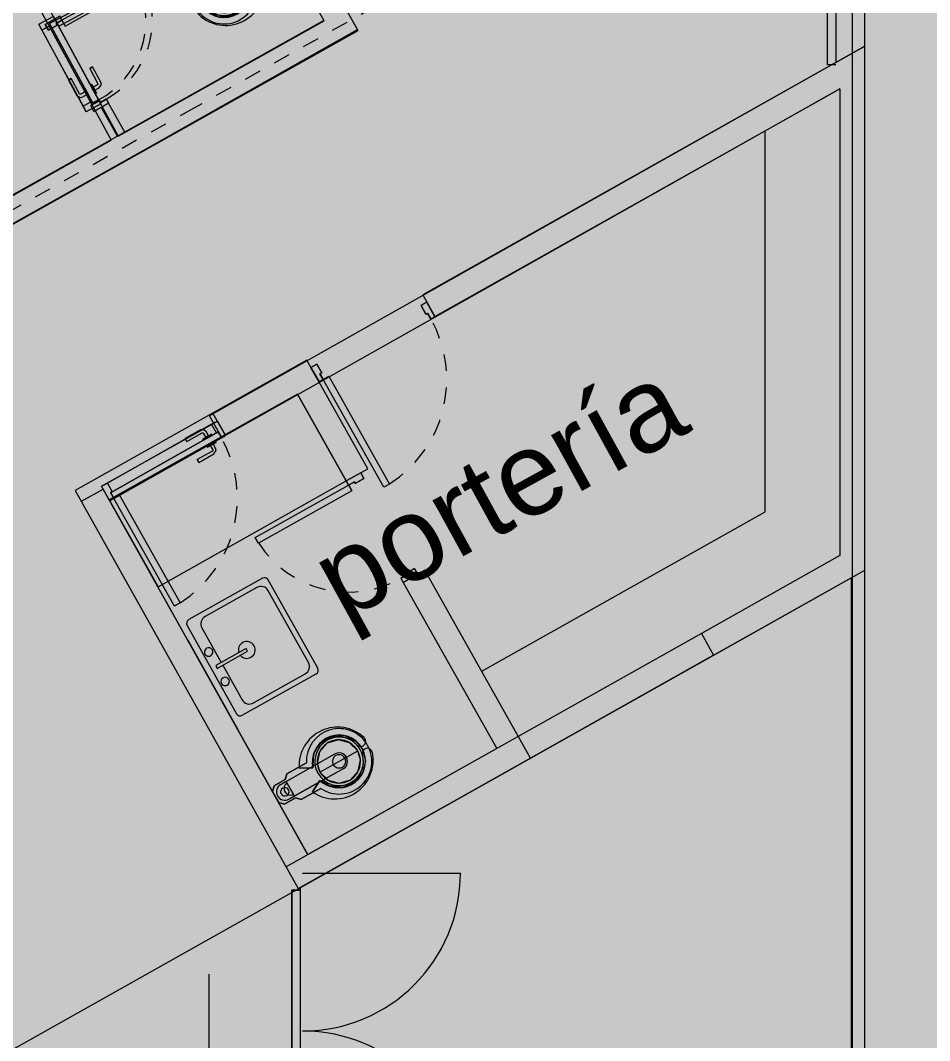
# Model space of a CAD drawing. Header units: metres. Extents: x -11.7 to 73.2, y 41.7 to 99.3.
# Drawn here: x 49.38 to 54.85, y 71.21 to 77.35 of the extents above; entities that cross this region are included whole.
import ezdxf

# ---------------------------------------------------------------- set-up
doc = ezdxf.new("R2010")
doc.units = ezdxf.units.M
for name, pattern in [('LineaDiscontinua-1_5mm', [0.003, 0.0015, -0.0015]), ('LíneaDeRejilla', [0.021, 0.012, -0.003, 0.003, -0.003]), ('Oculto', [0.006, 0.004, -0.002])]:
    doc.linetypes.add(name, pattern=pattern)
for name, color, linetype, lineweight in [('A-BRND', 11, 'Continuous', 5), ('A-DETL', 3, 'Continuous', 5), ('A-DETL-3', 151, 'Continuous', 5), ('A-DETL-GENF', 92, 'Continuous', 5), ('A-DETL-LNOC', 90, 'Oculto', 5), ('A-MURO', 113, 'Continuous', 9), ('A-MURO-ACHU', 111, 'Continuous', 9), ('A-PISO', 51, 'Continuous', 9), ('A-PISO-ACHU', 8, 'Continuous', 9), ('A-PUER', 31, 'Continuous', 5), ('A-PUER-MARC', 31, 'Continuous', 5), ('A-TEXT-NOTA', 2, 'Continuous', 5), ('A-WALL', 113, 'Continuous', 18), ('H-HID-APAR', 6, 'Continuous', 5), ('S-REJI', 1, 'Continuous', 5)]:
    doc.layers.add(name, color=color, linetype=linetype, lineweight=lineweight)
doc.styles.add('Arial', font='arial.ttf', dxfattribs={"height": 0.5})

# ---------------------------------------------------------------- blocks, each defined once
blk = doc.blocks.new('Top Rail Type - Top Rail_Internal_-1329734-Nivel 1')
at = {"layer": 'A-BRND'}
for p, q in [((51.0116, 72.1163), (51.0616, 72.1163)), ((51.0616, 72.1163), (51.0116, 72.1163)), ((51.0116, 72.1163), (51.0116, 72.1163)), ((51.0116, 55.9169), (51.0116, 72.1163)), ((51.0116, 72.1163), (51.0116, 55.9169)), ((51.0616, 72.1163), (51.0616, 72.1163)), ((51.0616, 72.1163), (51.0616, 55.9169)), ((51.0616, 72.1163), (51.0616, 55.9169))]:
    blk.add_line(p, q, dxfattribs=at)
blk = doc.blocks.new('Puerta-Batiente-HojaLisa - 800x2200-1043135-Nivel 1')
at = {"layer": 'A-PUER'}
for p, q in [((0.372, -0.035), (-0.372, -0.035)), ((-0.372, -0.035), (-0.372, -0.035)), ((-0.372, -0.035), (0.372, -0.035)), ((-0.372, -0.035), (-0.372, -0.075)), ((-0.372, -0.035), (-0.372, -0.075)), ((0.372, -0.035), (0.372, -0.035)), ((0.372, -0.075), (0.372, -0.035)), ((0.372, -0.035), (0.372, -0.075)), ((-0.372, -0.819), (-0.372, -0.075)), ((-0.372, -0.075), (-0.332, -0.075)), ((0.372, -0.075), (-0.372, -0.075)), ((-0.372, -0.075), (-0.372, -0.075)), ((-0.372, -0.075), (0.372, -0.075)), ((-0.332, -0.075), (-0.332, -0.819)), ((0.372, -0.075), (0.372, -0.075)), ((-0.332, -0.819), (-0.372, -0.819))]:
    blk.add_line(p, q, dxfattribs=at)
at = {"layer": 'A-PUER', "linetype": 'LineaDiscontinua-1_5mm'}
blk.add_arc((-0.372, -0.075), 0.744, 273.0819, 0, dxfattribs=at)
at = {"layer": 'A-PUER-MARC'}
for p, q in [((-0.4, -0.075), (-0.4, 0.025)), ((-0.4, 0.025), (-0.36, 0.025)), ((-0.4, -0.075), (-0.4, 0.025)), ((-0.4, 0.025), (-0.4, 0.025)), ((-0.4, 0.025), (0.4, 0.025)), ((-0.36, 0.025), (-0.36, -0.035)), ((-0.36, 0.025), (-0.36, 0.025)), ((-0.36, 0.025), (-0.36, -0.035)), ((0.36, 0.025), (-0.36, 0.025)), ((0.36, -0.035), (0.36, 0.025)), ((0.4, 0.025), (0.36, 0.025)), ((0.36, 0.025), (0.36, 0.025)), ((0.36, -0.035), (0.36, 0.025)), ((0.4, 0.025), (0.4, 0.025)), ((0.4, 0.025), (0.4, -0.075)), ((0.4, 0.025), (0.4, -0.075)), ((-0.36, -0.035), (-0.372, -0.035)), ((-0.372, -0.035), (-0.372, -0.075)), ((-0.372, -0.035), (-0.372, -0.035)), ((-0.372, -0.035), (-0.372, -0.075)), ((0.372, -0.035), (-0.372, -0.035)), ((-0.36, -0.035), (-0.36, -0.035)), ((-0.36, -0.035), (0.36, -0.035)), ((0.36, -0.035), (0.36, -0.035)), ((0.36, -0.035), (0.372, -0.035)), ((0.372, -0.035), (0.372, -0.035)), ((0.372, -0.035), (0.372, -0.075)), ((0.372, -0.075), (0.372, -0.035)), ((-0.372, -0.075), (-0.4, -0.075)), ((-0.4, -0.075), (-0.4, -0.075)), ((0.4, -0.075), (-0.4, -0.075)), ((-0.372, -0.075), (-0.372, -0.075)), ((-0.372, -0.075), (0.372, -0.075)), ((0.372, -0.075), (0.372, -0.075)), ((0.372, -0.075), (0.4, -0.075)), ((0.4, -0.075), (0.4, -0.075))]:
    blk.add_line(p, q, dxfattribs=at)
blk = doc.blocks.new('Manija-Horizontal-SinCerradura - 120-1041475-Nivel 1')
at = {"layer": 'A-PUER'}
for p, q in [((0.27, 0.063), (0.165, 0.063)), ((0.27, 0.063), (0.27, 0.043)), ((0.27, 0.043), (0.27, 0.063)), ((0.12, 0.008), (0.12, 0)), ((0.12, 0.008), (0.18, 0.008)), ((0.18, 0.008), (0.12, 0.008)), ((0.12, 0), (0.18, 0)), ((0.18, 0), (0.12, 0)), ((0.14, 0.038), (0.14, 0.008)), ((0.14, 0.008), (0.16, 0.008)), ((0.16, 0.008), (0.14, 0.008)), ((0.16, 0.008), (0.16, 0.038)), ((0.165, 0.043), (0.27, 0.043)), ((0.18, 0), (0.18, 0.008))]:
    blk.add_line(p, q, dxfattribs=at)
at = {"layer": 'A-PUER', "flags": 128}
for points in [[(0.165, 0.063), (0.144, 0.0515), (0.14, 0.038)], [(0.16, 0.038), (0.1623, 0.0422), (0.165, 0.043)]]:
    blk.add_lwpolyline(points, dxfattribs=at)
blk = doc.blocks.new('Manija-Horizontal-SinCerradura - 120-1041476-Nivel 1')
at = {"layer": 'A-PUER'}
for p, q in [((0.12, 0), (0.12, -0.008)), ((0.12, 0), (0.18, 0)), ((0.18, 0), (0.12, 0)), ((0.18, -0.008), (0.18, 0)), ((0.12, -0.008), (0.18, -0.008)), ((0.18, -0.008), (0.12, -0.008)), ((0.14, -0.008), (0.14, -0.038)), ((0.14, -0.008), (0.16, -0.008)), ((0.16, -0.008), (0.14, -0.008)), ((0.16, -0.038), (0.16, -0.008)), ((0.27, -0.043), (0.165, -0.043)), ((0.27, -0.063), (0.27, -0.043)), ((0.27, -0.043), (0.27, -0.063)), ((0.165, -0.063), (0.27, -0.063))]:
    blk.add_line(p, q, dxfattribs=at)
at = {"layer": 'A-PUER', "flags": 128}
for points in [[(0.14, -0.038), (0.1515, -0.059), (0.165, -0.063)], [(0.165, -0.043), (0.1608, -0.0407), (0.16, -0.038)]]:
    blk.add_lwpolyline(points, dxfattribs=at)
blk = doc.blocks.new('M_Water Closet - Flush Valve - Floor Mounted - Public - 6_1 Lpf-1607253-Nivel 1')
at = {"layer": 'H-HID-APAR'}
for p, q in [((-0.0324, 0.5807), (-0.0324, 0.5807)), ((0.0324, 0.5807), (0.0324, 0.5807)), ((-0.0508, 0.1016), (-0.0508, 0.4382)), ((-0.0508, 0.2877), (-0.0508, 0.4382)), ((0.0508, 0.4382), (0.0508, 0.1016)), ((0.0508, 0.4382), (0.0508, 0.2877)), ((-0.0889, 0.2625), (-0.0889, 0.127)), ((-0.0889, 0.127), (-0.0889, 0.2625)), ((-0.0889, 0.2625), (-0.0889, 0.2625)), ((-0.0825, 0.2088), (-0.0429, 0.281)), ((-0.0429, 0.281), (-0.0825, 0.2088)), ((-0.0508, 0.0635), (-0.0508, 0.2877)), ((-0.0429, 0.281), (-0.0429, 0.281)), ((0.0429, 0.281), (0.0826, 0.2088)), ((0.0826, 0.2088), (0.0429, 0.281)), ((0.0429, 0.281), (0.0429, 0.281)), ((0.0508, 0.2877), (0.0508, 0.0635)), ((0.0889, 0.127), (0.0889, 0.2625)), ((0.0889, 0.2625), (0.0889, 0.127)), ((0.0889, 0.2625), (0.0889, 0.2625)), ((-0.0825, 0.2088), (-0.0825, 0.2088)), ((0.0826, 0.2088), (0.0826, 0.2088)), ((-0.0889, 0.127), (-0.0635, 0.1016)), ((-0.0635, 0.1016), (-0.0889, 0.127)), ((-0.0889, 0.127), (-0.0889, 0.127)), ((0.0635, 0.1016), (0.0889, 0.127)), ((0.0889, 0.127), (0.0635, 0.1016)), ((0.0889, 0.127), (0.0889, 0.127)), ((-0.0635, 0.1016), (-0.0635, 0.0254)), ((-0.0635, 0.0254), (-0.0635, 0.1016)), ((-0.0635, 0.1016), (-0.0635, 0.1016)), ((0.0508, 0.1016), (-0.0508, 0.1016)), ((-0.0381, 0.1016), (-0.0508, 0.1016)), ((-0.0508, 0.1016), (-0.0508, 0.1016)), ((-0.0508, 0.1016), (-0.0508, 0.0635)), ((0.0381, 0.1016), (-0.0381, 0.1016)), ((0.0508, 0.1016), (0.0381, 0.1016)), ((0.0508, 0.1016), (0.0508, 0.1016)), ((0.0508, 0.0635), (0.0508, 0.1016)), ((0.0635, 0.0254), (0.0635, 0.1016)), ((0.0635, 0.1016), (0.0635, 0.0254)), ((0.0635, 0.1016), (0.0635, 0.1016)), ((-0.0635, 0.0254), (-0.0381, 0)), ((-0.0381, 0), (-0.0635, 0.0254)), ((-0.0635, 0.0254), (-0.0635, 0.0254)), ((-0.0381, 0), (0.0381, 0)), ((0.0381, 0), (-0.0381, 0)), ((-0.0381, 0), (-0.0381, 0)), ((0.0381, 0), (0.0635, 0.0254)), ((0.0635, 0.0254), (0.0381, 0)), ((0.0381, 0), (0.0381, 0)), ((0.0635, 0.0254), (0.0635, 0.0254))]:
    blk.add_line(p, q, dxfattribs=at)
at = {"layer": 'H-HID-APAR', "flags": 128}
for points in [[(-0.0508, 0.2877), (-0.1156, 0.3293), (-0.1532, 0.3965), (-0.1548, 0.4735), (-0.1199, 0.5422), (-0.0569, 0.5864), (0, 0.5969)], [(0, 0.5667), (-0.067, 0.5481), (-0.1149, 0.4977), (-0.13, 0.4298), (-0.1079, 0.3638), (-0.055, 0.3186), (0, 0.3064)], [(0, 0.5969), (0.0747, 0.5782), (0.1318, 0.5266), (0.1579, 0.4542), (0.1469, 0.378), (0.1013, 0.3159), (0.0508, 0.2877)], [(0, 0.3064), (0, 0.5667)], [(0, 0.3064), (0.067, 0.325), (0.1149, 0.3754), (0.13, 0.4434), (0.1079, 0.5093), (0.055, 0.5545), (0, 0.5667)]]:
    blk.add_lwpolyline(points, dxfattribs=at)
at = {"layer": 'H-HID-APAR'}
for centre, radius, start, end in [((0.0187, 0.4177), 0.2322, 107.42586, 244.1391), ((0.0187, 0.4177), 0.2322, 107.42586, 244.1391), ((0, 0.4382), 0.1969, 296.84721, 243.15279), ((0, 0.4382), 0.1969, 296.84721, 243.15279), ((-0.0416, 0.61), 0.0307, 287.42586, 107.42586), ((-0.0416, 0.61), 0.0307, 287.42586, 107.42586), ((0.0416, 0.61), 0.0307, 72.57414, 252.57414), ((0.0416, 0.61), 0.0307, 72.57414, 252.57414), ((-0.0187, 0.4177), 0.2322, 295.8609, 72.57414), ((-0.0187, 0.4177), 0.2322, 295.8609, 72.57414), ((0, 0.4382), 0.1587, 90, 251.33708), ((0.0024, 0.4294), 0.1552, 102.96329, 253.03671), ((0.0024, 0.4294), 0.1552, 102.96329, 253.03671), ((0, 0.4382), 0.146, 0, 180), ((0, 0.4382), 0.1461, 360, 180), ((0, 0.4366), 0.1302, 90, 270), ((0, 0.4382), 0.1588, 288.66292, 90), ((0, 0.4366), 0.1302, 270, 90), ((-0.0024, 0.4294), 0.1552, 286.96329, 77.03671), ((-0.0024, 0.4294), 0.1552, 286.96329, 77.03671), ((0, 0.4382), 0.146, 180, 0), ((0, 0.4382), 0.1461, 180, 360), ((0, 0.4382), 0.0508, 360, 180), ((0, 0.4382), 0.0508, 360, 180), ((0, 0.4382), 0.05, 360, 180), ((0, 0.4382), 0.05, 0, 180), ((0, 0.4382), 0.05, 180, 360), ((0, 0.4382), 0.05, 180, 0), ((0, 0.0635), 0.0508, 180, 360), ((0, 0.0635), 0.0508, 180, 360), ((0, 0.1016), 0.0381, 180, 360), ((0, 0.0635), 0.0254, 360, 180), ((0, 0.0635), 0.0254, 0, 180), ((0, 0.0635), 0.0254, 180, 360), ((0, 0.0635), 0.0254, 180, 0)]:
    blk.add_arc(centre, radius, start, end, dxfattribs=at)
blk = doc.blocks.new('Puerta-Batiente-HojaLisa - 600x1_400-1587083-Nivel 1')
at = {"layer": 'A-PUER'}
for p, q in [((-0.232, 0.569), (-0.272, 0.569)), ((-0.272, 0.569), (-0.272, 0.025)), ((-0.232, 0.025), (-0.232, 0.569)), ((-0.272, 0.025), (-0.232, 0.025)), ((0.272, 0.025), (-0.272, 0.025)), ((-0.272, 0.025), (-0.272, 0.025)), ((-0.272, 0.025), (0.272, 0.025)), ((-0.272, 0.025), (-0.272, -0.015)), ((-0.272, 0.025), (-0.272, -0.015)), ((0.272, 0.025), (0.272, 0.025)), ((0.272, -0.015), (0.272, 0.025)), ((0.272, 0.025), (0.272, -0.015)), ((0.272, -0.015), (-0.272, -0.015)), ((-0.272, -0.015), (-0.272, -0.015)), ((-0.272, -0.015), (0.272, -0.015)), ((0.272, -0.015), (0.272, -0.015))]:
    blk.add_line(p, q, dxfattribs=at)
at = {"layer": 'A-PUER', "linetype": 'LineaDiscontinua-1_5mm'}
blk.add_arc((-0.272, 0.025), 0.544, 360, 85.78327, dxfattribs=at)
at = {"layer": 'A-PUER-MARC'}
for p, q in [((-0.3, -0.075), (-0.3, 0.025)), ((-0.3, 0.025), (-0.272, 0.025)), ((-0.3, -0.075), (-0.3, 0.025)), ((-0.3, 0.025), (-0.3, 0.025)), ((-0.3, 0.025), (0.3, 0.025)), ((-0.272, 0.025), (-0.272, -0.015)), ((0.272, 0.025), (-0.272, 0.025)), ((-0.272, 0.025), (-0.272, 0.025)), ((-0.272, 0.025), (-0.272, -0.015)), ((0.272, 0.025), (0.272, 0.025)), ((0.3, 0.025), (0.272, 0.025)), ((0.272, 0.025), (0.272, -0.015)), ((0.272, -0.015), (0.272, 0.025)), ((0.3, 0.025), (0.3, -0.075)), ((0.3, 0.025), (0.3, 0.025)), ((0.3, 0.025), (0.3, -0.075)), ((-0.272, -0.015), (-0.26, -0.015)), ((-0.272, -0.015), (-0.272, -0.015)), ((-0.272, -0.015), (0.272, -0.015)), ((-0.26, -0.015), (-0.26, -0.075)), ((-0.26, -0.015), (-0.26, -0.075)), ((0.26, -0.015), (-0.26, -0.015)), ((-0.26, -0.015), (-0.26, -0.015)), ((0.26, -0.015), (0.26, -0.015)), ((0.26, -0.075), (0.26, -0.015)), ((0.272, -0.015), (0.26, -0.015)), ((0.26, -0.075), (0.26, -0.015)), ((0.272, -0.015), (0.272, -0.015)), ((-0.26, -0.075), (-0.3, -0.075)), ((0.3, -0.075), (-0.3, -0.075)), ((-0.3, -0.075), (-0.3, -0.075)), ((-0.26, -0.075), (-0.26, -0.075)), ((-0.26, -0.075), (0.26, -0.075)), ((0.26, -0.075), (0.3, -0.075)), ((0.26, -0.075), (0.26, -0.075)), ((0.3, -0.075), (0.3, -0.075))]:
    blk.add_line(p, q, dxfattribs=at)
blk = doc.blocks.new('Puerta-Batiente-HojaLisa - 700x2200-V4-Nivel 1')
at = {"layer": 'A-PUER'}
for p, q in [((-0.322, -0.719), (-0.322, -0.075)), ((-0.322, -0.075), (-0.282, -0.075)), ((-0.282, -0.075), (-0.282, -0.719)), ((-0.282, -0.719), (-0.322, -0.719))]:
    blk.add_line(p, q, dxfattribs=at)
at = {"layer": 'A-PUER', "linetype": 'LineaDiscontinua-1_5mm'}
blk.add_arc((-0.322, -0.075), 0.644, 273.56104, 360, dxfattribs=at)
at = {"layer": 'A-PUER-MARC', "lineweight": 9}
for p, q in [((-0.31, 0.025), (-0.35, 0.025)), ((-0.35, 0.025), (-0.35, -0.075)), ((-0.31, -0.035), (-0.31, 0.025)), ((0.35, 0.025), (0.31, 0.025)), ((0.31, 0.025), (0.31, -0.035)), ((0.35, -0.075), (0.35, 0.025)), ((-0.322, -0.075), (-0.322, -0.035)), ((-0.322, -0.035), (-0.31, -0.035)), ((0.31, -0.035), (0.322, -0.035)), ((0.322, -0.035), (0.322, -0.075)), ((-0.35, -0.075), (-0.322, -0.075)), ((0.322, -0.075), (0.35, -0.075))]:
    blk.add_line(p, q, dxfattribs=at)
at = {"layer": 'A-PUER-MARC'}
for p, q in [((-0.35, -0.075), (-0.35, 0.025)), ((-0.35, 0.025), (-0.31, 0.025)), ((-0.35, 0.025), (-0.35, 0.025)), ((-0.31, 0.025), (-0.31, -0.035)), ((-0.31, 0.025), (-0.31, 0.025)), ((0.31, -0.035), (0.31, 0.025)), ((0.35, 0.025), (0.31, 0.025)), ((0.31, 0.025), (0.31, 0.025)), ((0.35, 0.025), (0.35, 0.025)), ((0.35, 0.025), (0.35, -0.075)), ((-0.31, -0.035), (-0.322, -0.035)), ((-0.322, -0.035), (-0.322, -0.075)), ((-0.322, -0.035), (-0.322, -0.035)), ((-0.31, -0.035), (-0.31, -0.035)), ((0.31, -0.035), (0.31, -0.035)), ((0.31, -0.035), (0.322, -0.035)), ((0.322, -0.035), (0.322, -0.035)), ((0.322, -0.075), (0.322, -0.035)), ((-0.322, -0.075), (-0.35, -0.075)), ((-0.35, -0.075), (-0.35, -0.075)), ((-0.322, -0.075), (-0.322, -0.075)), ((0.322, -0.075), (0.322, -0.075)), ((0.322, -0.075), (0.35, -0.075)), ((0.35, -0.075), (0.35, -0.075))]:
    blk.add_line(p, q, dxfattribs=at)
blk = doc.blocks.new('M_Sink-Single-2D - 660 x 560mm-V5-Nivel 1')
at = {"layer": 'H-HID-APAR'}
for p, q in [((0.0017, 0.6496), (0.0017, 0.1404)), ((0.0017, 0.6496), (0.0017, 0.1404)), ((0.6363, 0.675), (0.0271, 0.675)), ((0.6363, 0.675), (0.0271, 0.675)), ((0.5791, 0.6433), (0.0842, 0.6433)), ((0.6617, 0.1404), (0.6617, 0.6496)), ((0.6617, 0.1404), (0.6617, 0.6496)), ((0.0334, 0.5925), (0.0334, 0.2357)), ((0.6299, 0.2357), (0.6299, 0.5925)), ((0.3412, 0.3563), (0.3222, 0.3563)), ((0.3222, 0.3563), (0.3222, 0.1468)), ((0.3412, 0.1468), (0.3412, 0.3563)), ((0.0842, 0.1849), (0.3222, 0.1849)), ((0.3412, 0.1849), (0.5791, 0.1849)), ((0.3222, 0.1468), (0.3412, 0.1468)), ((0.0271, 0.115), (0.6363, 0.115)), ((0.0271, 0.115), (0.6363, 0.115)), ((0.1018, 0.075), (0.7218, 0.075))]:
    blk.add_line(p, q, dxfattribs=at)
for centre, radius, start, end in [((0.0271, 0.6496), 0.0254, 90, 180), ((0.0271, 0.6496), 0.0254, 90, 180), ((0.0842, 0.5925), 0.0508, 90, 180), ((0.5791, 0.5925), 0.0508, 360, 90), ((0.6363, 0.6496), 0.0254, 0, 90), ((0.6363, 0.6496), 0.0254, 0, 90), ((0.3317, 0.3563), 0.0508, 360, 180), ((0.3317, 0.3563), 0.0508, 180, 259.19308), ((0.3317, 0.3563), 0.0508, 280.80692, 0), ((0.0842, 0.2357), 0.0508, 180, 270), ((0.5791, 0.2357), 0.0508, 270, 0), ((0.0271, 0.1404), 0.0254, 180, 270), ((0.0271, 0.1404), 0.0254, 180, 270), ((0.2301, 0.15), 0.0254, 360, 180), ((0.2301, 0.15), 0.0254, 180, 0), ((0.4333, 0.15), 0.0254, 360, 180), ((0.4333, 0.15), 0.0254, 180, 360), ((0.6363, 0.1404), 0.0254, 270, 360), ((0.6363, 0.1404), 0.0254, 270, 0)]:
    blk.add_arc(centre, radius, start, end, dxfattribs=at)
blk = doc.blocks.new('Puerta-Batiente-HojaLisa - 800x2200-V6-Nivel 1')
at = {"layer": 'A-PUER'}
for p, q in [((-0.372, -0.819), (-0.372, -0.075)), ((-0.372, -0.075), (-0.332, -0.075)), ((-0.332, -0.075), (-0.332, -0.819)), ((-0.332, -0.819), (-0.372, -0.819))]:
    blk.add_line(p, q, dxfattribs=at)
at = {"layer": 'A-PUER', "linetype": 'LineaDiscontinua-1_5mm'}
blk.add_arc((-0.372, -0.075), 0.744, 273.0819, 0, dxfattribs=at)
at = {"layer": 'A-PUER-MARC', "lineweight": 9}
for p, q in [((-0.36, 0.025), (-0.4, 0.025)), ((-0.4, 0.025), (-0.4, -0.075)), ((-0.36, -0.035), (-0.36, 0.025)), ((0.4, 0.025), (0.36, 0.025)), ((0.36, 0.025), (0.36, -0.035)), ((0.4, -0.075), (0.4, 0.025)), ((-0.372, -0.075), (-0.372, -0.035)), ((-0.372, -0.035), (-0.36, -0.035)), ((0.36, -0.035), (0.372, -0.035)), ((0.372, -0.035), (0.372, -0.075)), ((-0.4, -0.075), (-0.372, -0.075)), ((0.372, -0.075), (0.4, -0.075))]:
    blk.add_line(p, q, dxfattribs=at)
at = {"layer": 'A-PUER-MARC'}
for p, q in [((-0.4, -0.075), (-0.4, 0.025)), ((-0.4, 0.025), (-0.36, 0.025)), ((-0.4, 0.025), (-0.4, 0.025)), ((-0.36, 0.025), (-0.36, -0.035)), ((-0.36, 0.025), (-0.36, 0.025)), ((0.36, -0.035), (0.36, 0.025)), ((0.4, 0.025), (0.36, 0.025)), ((0.36, 0.025), (0.36, 0.025)), ((0.4, 0.025), (0.4, 0.025)), ((0.4, 0.025), (0.4, -0.075)), ((-0.36, -0.035), (-0.372, -0.035)), ((-0.372, -0.035), (-0.372, -0.075)), ((-0.372, -0.035), (-0.372, -0.035)), ((-0.36, -0.035), (-0.36, -0.035)), ((0.36, -0.035), (0.36, -0.035)), ((0.36, -0.035), (0.372, -0.035)), ((0.372, -0.035), (0.372, -0.035)), ((0.372, -0.075), (0.372, -0.035)), ((-0.372, -0.075), (-0.4, -0.075)), ((-0.4, -0.075), (-0.4, -0.075)), ((-0.372, -0.075), (-0.372, -0.075)), ((0.372, -0.075), (0.372, -0.075)), ((0.372, -0.075), (0.4, -0.075)), ((0.4, -0.075), (0.4, -0.075))]:
    blk.add_line(p, q, dxfattribs=at)
blk = doc.blocks.new('M_Water Closet - Flush Valve - Floor Mounted - Private - 6_1 Lpf-1196158-Nivel 1')
at = {"layer": 'H-HID-APAR'}
for p, q in [((-0.0381, 0), (-0.0635, -0.0254)), ((-0.0635, -0.0254), (-0.0381, 0)), ((-0.0635, -0.0254), (-0.0635, -0.1016)), ((-0.0635, -0.1016), (-0.0635, -0.0254)), ((-0.0635, -0.0254), (-0.0635, -0.0254)), ((0.0381, 0), (-0.0381, 0)), ((-0.0381, 0), (0.0381, 0)), ((-0.0381, 0), (-0.0381, 0)), ((0.0635, -0.0254), (0.0381, 0)), ((0.0381, 0), (0.0635, -0.0254)), ((0.0381, 0), (0.0381, 0)), ((0.0635, -0.1016), (0.0635, -0.0254)), ((0.0635, -0.0254), (0.0635, -0.1016)), ((0.0635, -0.0254), (0.0635, -0.0254)), ((-0.0635, -0.1016), (-0.0889, -0.127)), ((-0.0889, -0.127), (-0.0635, -0.1016)), ((-0.0635, -0.1016), (-0.0635, -0.1016)), ((-0.0508, -0.2877), (-0.0508, -0.0635)), ((-0.0508, -0.0635), (-0.0508, -0.1016)), ((-0.0508, -0.4382), (-0.0508, -0.1016)), ((-0.0508, -0.1016), (0.0508, -0.1016)), ((-0.0508, -0.1016), (-0.0508, -0.1016)), ((-0.0508, -0.1016), (-0.0381, -0.1016)), ((-0.0381, -0.1016), (0.0381, -0.1016)), ((0.0381, -0.1016), (0.0508, -0.1016)), ((0.0508, -0.0635), (0.0508, -0.2877)), ((0.0508, -0.1016), (0.0508, -0.0635)), ((0.0508, -0.1016), (0.0508, -0.4382)), ((0.0508, -0.1016), (0.0508, -0.1016)), ((0.0889, -0.127), (0.0635, -0.1016)), ((0.0635, -0.1016), (0.0889, -0.127)), ((0.0635, -0.1016), (0.0635, -0.1016)), ((-0.0889, -0.127), (-0.0889, -0.2625)), ((-0.0889, -0.2625), (-0.0889, -0.127)), ((-0.0889, -0.127), (-0.0889, -0.127)), ((0.0889, -0.2625), (0.0889, -0.127)), ((0.0889, -0.127), (0.0889, -0.2625)), ((0.0889, -0.127), (0.0889, -0.127)), ((-0.0429, -0.281), (-0.0825, -0.2088)), ((-0.0825, -0.2088), (-0.0429, -0.281)), ((-0.0825, -0.2088), (-0.0825, -0.2088)), ((0.0826, -0.2088), (0.0429, -0.281)), ((0.0429, -0.281), (0.0826, -0.2088)), ((0.0826, -0.2088), (0.0826, -0.2088)), ((-0.0889, -0.2625), (-0.0889, -0.2625)), ((-0.0508, -0.4382), (-0.0508, -0.2877)), ((-0.0429, -0.281), (-0.0429, -0.281)), ((0.0429, -0.281), (0.0429, -0.281)), ((0.0508, -0.2877), (0.0508, -0.4382)), ((0.0889, -0.2625), (0.0889, -0.2625)), ((-0.0324, -0.5807), (-0.0324, -0.5807)), ((0.0324, -0.5807), (0.0324, -0.5807))]:
    blk.add_line(p, q, dxfattribs=at)
at = {"layer": 'H-HID-APAR', "flags": 128}
for points in [[(0, -0.5969), (-0.0747, -0.5782), (-0.1318, -0.5266), (-0.1579, -0.4542), (-0.1469, -0.378), (-0.1013, -0.3159), (-0.0508, -0.2877)], [(0, -0.3064), (-0.067, -0.325), (-0.1149, -0.3754), (-0.13, -0.4434), (-0.1079, -0.5093), (-0.055, -0.5545), (0, -0.5667)], [(0.0508, -0.2877), (0.1156, -0.3293), (0.1532, -0.3965), (0.1548, -0.4735), (0.1199, -0.5422), (0.0569, -0.5864), (0, -0.5969)], [(0, -0.3064), (0, -0.5667)], [(0, -0.5667), (0.067, -0.5481), (0.1149, -0.4977), (0.13, -0.4298), (0.1079, -0.3638), (0.055, -0.3186), (0, -0.3064)]]:
    blk.add_lwpolyline(points, dxfattribs=at)
at = {"layer": 'H-HID-APAR'}
for centre, radius, start, end in [((0, -0.0635), 0.0508, 0, 180), ((0, -0.0635), 0.0508, 0, 180), ((0, -0.0635), 0.0254, 360, 180), ((0, -0.0635), 0.0254, 0, 180), ((0, -0.1016), 0.0381, 0, 180), ((0, -0.0635), 0.0254, 180, 360), ((0, -0.0635), 0.0254, 180, 0), ((0.0187, -0.4177), 0.2322, 115.8609, 252.57414), ((0.0187, -0.4177), 0.2322, 115.8609, 252.57414), ((-0.0187, -0.4177), 0.2322, 287.42586, 64.1391), ((-0.0187, -0.4177), 0.2322, 287.42586, 64.1391), ((0, -0.4382), 0.1969, 116.84721, 63.15279), ((0, -0.4382), 0.1969, 116.84721, 63.15279), ((0, -0.4382), 0.1588, 108.66292, 270), ((0.0024, -0.4294), 0.1552, 106.96329, 257.03671), ((0.0024, -0.4294), 0.1552, 106.96329, 257.03671), ((0, -0.4382), 0.146, 0, 180), ((0, -0.4382), 0.1461, 360, 180), ((0, -0.4366), 0.1302, 90, 270), ((0, -0.4382), 0.1587, 270, 71.33708), ((0, -0.4366), 0.1302, 270, 90), ((-0.0024, -0.4294), 0.1552, 282.96329, 73.03671), ((-0.0024, -0.4294), 0.1552, 282.96329, 73.03671), ((0, -0.4382), 0.04, 360, 180), ((0, -0.4382), 0.04, 0, 180), ((0, -0.4382), 0.146, 180, 0), ((0, -0.4382), 0.1461, 180, 360), ((0, -0.4382), 0.0508, 180, 0), ((0, -0.4382), 0.0508, 180, 0), ((0, -0.4382), 0.04, 180, 360), ((0, -0.4382), 0.04, 180, 0), ((-0.0416, -0.61), 0.0307, 252.57414, 72.57414), ((-0.0416, -0.61), 0.0307, 252.57414, 72.57414), ((0.0416, -0.61), 0.0307, 107.42586, 287.42586), ((0.0416, -0.61), 0.0307, 107.42586, 287.42586)]:
    blk.add_arc(centre, radius, start, end, dxfattribs=at)
blk = doc.blocks.new('M_Door-Curtain-Wall-Double-Storefront - M_Door-Curtain-Wall-Double-Storefront-1504482-Nivel 1')
at = {"layer": 'A-PUER'}
for p, q in [((-0.95, -0.0156), (-0.95, -0.9656)), ((0.95, -0.0156), (0.95, -0.9656))]:
    blk.add_line(p, q, dxfattribs=at)
for centre, start, end in [((-0.95, -0.0156), 270, 360), ((0.95, -0.0156), 180, 270)]:
    blk.add_arc(centre, 0.95, start, end, dxfattribs=at)
blk = doc.blocks.new('Puerta-Batiente-HojaLisa - 600x1_400-V15-Nivel 1')
at = {"layer": 'A-PUER'}
for p, q in [((-0.232, 0.569), (-0.272, 0.569)), ((-0.272, 0.569), (-0.272, 0.025)), ((-0.232, 0.025), (-0.232, 0.569)), ((-0.272, 0.025), (-0.232, 0.025))]:
    blk.add_line(p, q, dxfattribs=at)
at = {"layer": 'A-PUER', "linetype": 'LineaDiscontinua-1_5mm'}
blk.add_arc((-0.272, 0.025), 0.544, 360, 85.78327, dxfattribs=at)
at = {"layer": 'A-PUER-MARC', "lineweight": 9}
for p, q in [((-0.3, -0.075), (-0.3, 0.025)), ((-0.3, 0.025), (-0.272, 0.025)), ((-0.272, 0.025), (-0.272, -0.015)), ((0.272, -0.015), (0.272, 0.025)), ((0.272, 0.025), (0.3, 0.025)), ((0.3, 0.025), (0.3, -0.075)), ((-0.272, -0.015), (-0.26, -0.015)), ((-0.26, -0.015), (-0.26, -0.075)), ((0.26, -0.015), (0.272, -0.015)), ((0.26, -0.075), (0.26, -0.015)), ((-0.26, -0.075), (-0.3, -0.075)), ((0.3, -0.075), (0.26, -0.075))]:
    blk.add_line(p, q, dxfattribs=at)
at = {"layer": 'A-PUER-MARC'}
for p, q in [((-0.3, 0.025), (-0.3, -0.075)), ((-0.272, 0.025), (-0.3, 0.025)), ((-0.3, 0.025), (-0.3, 0.025)), ((-0.272, -0.015), (-0.272, 0.025)), ((-0.272, 0.025), (-0.272, 0.025)), ((0.272, 0.025), (0.272, 0.025)), ((0.272, 0.025), (0.3, 0.025)), ((0.272, 0.025), (0.272, -0.015)), ((0.3, -0.075), (0.3, 0.025)), ((0.3, 0.025), (0.3, 0.025)), ((-0.26, -0.015), (-0.272, -0.015)), ((-0.272, -0.015), (-0.272, -0.015)), ((-0.26, -0.075), (-0.26, -0.015)), ((-0.26, -0.015), (-0.26, -0.015)), ((0.26, -0.015), (0.26, -0.015)), ((0.26, -0.015), (0.26, -0.075)), ((0.26, -0.015), (0.272, -0.015)), ((0.272, -0.015), (0.272, -0.015)), ((-0.3, -0.075), (-0.26, -0.075)), ((-0.3, -0.075), (-0.3, -0.075)), ((-0.26, -0.075), (-0.26, -0.075)), ((0.3, -0.075), (0.26, -0.075)), ((0.26, -0.075), (0.26, -0.075)), ((0.3, -0.075), (0.3, -0.075))]:
    blk.add_line(p, q, dxfattribs=at)
blk = doc.blocks.new('M_Water Closet - Flush Valve - Floor Mounted - Public - 6_1 Lpf-V12-Nivel 1')
at = {"layer": 'H-HID-APAR'}
for p, q in [((-0.0381, 0), (-0.0635, -0.0254)), ((-0.0635, -0.0254), (-0.0381, 0)), ((-0.0635, -0.0254), (-0.0635, -0.1016)), ((-0.0635, -0.1016), (-0.0635, -0.0254)), ((-0.0635, -0.0254), (-0.0635, -0.0254)), ((0.0381, 0), (-0.0381, 0)), ((-0.0381, 0), (0.0381, 0)), ((-0.0381, 0), (-0.0381, 0)), ((0.0635, -0.0254), (0.0381, 0)), ((0.0381, 0), (0.0635, -0.0254)), ((0.0381, 0), (0.0381, 0)), ((0.0635, -0.1016), (0.0635, -0.0254)), ((0.0635, -0.0254), (0.0635, -0.1016)), ((0.0635, -0.0254), (0.0635, -0.0254)), ((-0.0635, -0.1016), (-0.0889, -0.127)), ((-0.0889, -0.127), (-0.0635, -0.1016)), ((-0.0635, -0.1016), (-0.0635, -0.1016)), ((-0.0508, -0.2877), (-0.0508, -0.0635)), ((-0.0508, -0.0635), (-0.0508, -0.1016)), ((-0.0508, -0.4382), (-0.0508, -0.1016)), ((-0.0508, -0.1016), (0.0508, -0.1016)), ((-0.0508, -0.1016), (-0.0508, -0.1016)), ((-0.0508, -0.1016), (-0.0381, -0.1016)), ((-0.0381, -0.1016), (0.0381, -0.1016)), ((0.0381, -0.1016), (0.0508, -0.1016)), ((0.0508, -0.0635), (0.0508, -0.2877)), ((0.0508, -0.1016), (0.0508, -0.0635)), ((0.0508, -0.1016), (0.0508, -0.4382)), ((0.0508, -0.1016), (0.0508, -0.1016)), ((0.0889, -0.127), (0.0635, -0.1016)), ((0.0635, -0.1016), (0.0889, -0.127)), ((0.0635, -0.1016), (0.0635, -0.1016)), ((-0.0889, -0.127), (-0.0889, -0.2625)), ((-0.0889, -0.2625), (-0.0889, -0.127)), ((-0.0889, -0.127), (-0.0889, -0.127)), ((0.0889, -0.2625), (0.0889, -0.127)), ((0.0889, -0.127), (0.0889, -0.2625)), ((0.0889, -0.127), (0.0889, -0.127)), ((-0.0429, -0.281), (-0.0825, -0.2088)), ((-0.0825, -0.2088), (-0.0429, -0.281)), ((-0.0825, -0.2088), (-0.0825, -0.2088)), ((0.0826, -0.2088), (0.0429, -0.281)), ((0.0429, -0.281), (0.0826, -0.2088)), ((0.0826, -0.2088), (0.0826, -0.2088)), ((-0.0889, -0.2625), (-0.0889, -0.2625)), ((-0.0508, -0.4382), (-0.0508, -0.2877)), ((-0.0429, -0.281), (-0.0429, -0.281)), ((0.0429, -0.281), (0.0429, -0.281)), ((0.0508, -0.2877), (0.0508, -0.4382)), ((0.0889, -0.2625), (0.0889, -0.2625)), ((-0.0324, -0.5807), (-0.0324, -0.5807)), ((0.0324, -0.5807), (0.0324, -0.5807))]:
    blk.add_line(p, q, dxfattribs=at)
at = {"layer": 'H-HID-APAR', "flags": 128}
for points in [[(0, -0.5969), (-0.0747, -0.5782), (-0.1318, -0.5266), (-0.1579, -0.4542), (-0.1469, -0.378), (-0.1013, -0.3159), (-0.0508, -0.2877)], [(0, -0.3064), (-0.067, -0.325), (-0.1149, -0.3754), (-0.13, -0.4434), (-0.1079, -0.5093), (-0.055, -0.5545), (0, -0.5667)], [(0.0508, -0.2877), (0.1156, -0.3293), (0.1532, -0.3965), (0.1548, -0.4735), (0.1199, -0.5422), (0.0569, -0.5864), (0, -0.5969)], [(0, -0.3064), (0, -0.5667)], [(0, -0.5667), (0.067, -0.5481), (0.1149, -0.4977), (0.13, -0.4298), (0.1079, -0.3638), (0.055, -0.3186), (0, -0.3064)]]:
    blk.add_lwpolyline(points, dxfattribs=at)
at = {"layer": 'H-HID-APAR'}
for centre, radius, start, end in [((0, -0.0635), 0.0508, 0, 180), ((0, -0.0635), 0.0508, 0, 180), ((0, -0.0635), 0.0254, 360, 180), ((0, -0.0635), 0.0254, 0, 180), ((0, -0.1016), 0.0381, 0, 180), ((0, -0.0635), 0.0254, 180, 360), ((0, -0.0635), 0.0254, 180, 0), ((0.0187, -0.4177), 0.2322, 115.8609, 252.57414), ((0.0187, -0.4177), 0.2322, 115.8609, 252.57414), ((-0.0187, -0.4177), 0.2322, 287.42586, 64.1391), ((-0.0187, -0.4177), 0.2322, 287.42586, 64.1391), ((0, -0.4382), 0.1969, 116.84721, 63.15279), ((0, -0.4382), 0.1969, 116.84721, 63.15279), ((0, -0.4382), 0.1588, 108.66292, 270), ((0.0024, -0.4294), 0.1552, 106.96329, 257.03671), ((0.0024, -0.4294), 0.1552, 106.96329, 257.03671), ((0, -0.4382), 0.146, 0, 180), ((0, -0.4382), 0.1461, 360, 180), ((0, -0.4366), 0.1302, 90, 270), ((0, -0.4382), 0.1587, 270, 71.33708), ((0, -0.4366), 0.1302, 270, 90), ((-0.0024, -0.4294), 0.1552, 282.96329, 73.03671), ((-0.0024, -0.4294), 0.1552, 282.96329, 73.03671), ((0, -0.4382), 0.05, 360, 180), ((0, -0.4382), 0.05, 0, 180), ((0, -0.4382), 0.146, 180, 0), ((0, -0.4382), 0.1461, 180, 360), ((0, -0.4382), 0.0508, 180, 0), ((0, -0.4382), 0.0508, 180, 0), ((0, -0.4382), 0.05, 180, 360), ((0, -0.4382), 0.05, 180, 0), ((-0.0416, -0.61), 0.0307, 252.57414, 72.57414), ((-0.0416, -0.61), 0.0307, 252.57414, 72.57414), ((0.0416, -0.61), 0.0307, 107.42586, 287.42586), ((0.0416, -0.61), 0.0307, 107.42586, 287.42586)]:
    blk.add_arc(centre, radius, start, end, dxfattribs=at)
blk = doc.blocks.new('Top Rail Type - Top Rail_Internal_-1330960-Nivel 1')
at = {"layer": 'A-BRND'}
for p, q in [((54.2365, 80.6787), (54.2365, 80.6787)), ((54.2365, 80.6787), (54.2865, 80.6787)), ((54.2365, 77.0815), (54.2365, 80.6787)), ((54.2865, 80.6787), (54.2865, 80.6787)), ((54.2865, 77.0815), (54.2365, 77.0815)), ((54.2365, 77.0815), (54.2365, 77.0815)), ((54.2865, 77.0815), (54.2865, 77.0815))]:
    blk.add_line(p, q, dxfattribs=at)
at = {"layer": 'A-DETL-LNOC'}
blk.add_line((54.2865, 80.6787), (54.2865, 77.0815), dxfattribs=at)

msp = doc.modelspace()

# ---------------------------------------------------------------- hatches: boundary and pattern name
at = {"layer": 'A-DETL-GENF'}
for color, points in [(7, [(48.1476, 75.4557), (44.5529, 81.8686), (50.3043, 85.0924), (53.1479, 80.0195), (51.7522, 79.2371), (49.8452, 82.6391), (48.7548, 82.0279), (51.4079, 77.295)]), (10, [(20.1517, 57.7169), (47.9687, 73.2846), (49.2072, 71.0877), (54.3808, 73.9965), (54.3808, 55.9169), (49.2365, 55.9169), (49.2365, 57.7169)])]:
    msp.add_hatch(color=color, dxfattribs=at).paths.add_polyline_path(points, flags=0)
at = {"layer": 'A-MURO-ACHU', "lineweight": 5}
h = msp.add_hatch(color=256, dxfattribs=at)
h.paths.add_polyline_path([(48.7326, 82.0677), (48.6017, 81.9943), (47.7364, 83.538), (47.8673, 83.6114), (48.6592, 82.1985)], flags=0)
h.paths.add_polyline_path([(50.065, 79.6906), (49.9342, 79.6173), (49.2374, 80.8603), (49.164, 80.9912), (49.0418, 81.2092), (49.1726, 81.2826)], flags=0)
h.paths.add_polyline_path([(51.3363, 77.4226), (51.2055, 77.3493), (50.3742, 78.8322), (50.5051, 78.9056)], flags=0)
for points in [[(46.3997, 74.4835), (46.3264, 74.6144), (48.0216, 75.5646), (48.1524, 75.6379), (51.2055, 77.3493), (51.3363, 77.4226), (51.4097, 77.2918)], [(54.3115, 76.9377), (54.4615, 77.022), (54.4615, 74.0419), (54.3115, 73.9576), (54.3115, 74.1296)], [(49.782, 74.3909), (49.9127, 74.4644), (51.1086, 72.331), (51.1819, 72.2001), (51.0511, 72.1268)], [(53.5516, 73.5303), (53.4781, 73.6611), (54.3115, 74.1296), (54.3115, 73.9576)], [(52.2454, 72.9682), (52.3189, 72.8374), (51.1819, 72.2001), (51.1086, 72.331)]]:
    msp.add_hatch(color=256, dxfattribs=at).paths.add_polyline_path(points, flags=0)
h = msp.add_hatch(color=256, dxfattribs=at)
h.paths.add_polyline_path([(51.1031, 75.3058), (51.1766, 75.1751), (51.0459, 75.1016), (49.9127, 74.4644), (49.782, 74.3909), (49.7086, 74.5218)], flags=0)
h.paths.add_polyline_path([(54.4615, 77.1941), (54.4615, 77.022), (54.3115, 76.9377), (51.874, 75.5672), (51.8004, 75.6979)], flags=0)
h = msp.add_hatch(color=256, dxfattribs=at)
h.paths.add_polyline_path([(51.683, 73.9684), (51.8137, 74.0419), (52.4497, 72.9108), (52.3189, 72.8374), (52.2454, 72.9682)], flags=0)
h.paths.add_polyline_path([(51.0459, 75.1016), (51.1766, 75.1751), (51.4707, 74.6521), (51.3399, 74.5786)], flags=0)
at = {"layer": 'A-PISO-ACHU', "lineweight": 5}
h = msp.add_hatch(color=256, dxfattribs=at)
edge = h.paths.add_edge_path(flags=0)
edge.add_line((-11.7445, 67.4776), (-11.7445, 68.9916))
edge.add_line((-11.7445, 68.9916), (20.6801, 87.2404))
edge.add_line((20.6801, 87.2404), (42.7634, 99.3209))
edge.add_line((42.7634, 99.3209), (49.0143, 99.3209))
edge.add_line((49.0143, 99.3209), (22.1357, 84.6171))
edge.add_line((22.1357, 84.6171), (-8.4217, 67.4192))
edge.add_arc((-9.9695, 75.3717), 8.1018, 263.70195, 281.01358, ccw=False)
edge.add_arc((-12.5327, 60.5221), 7, 76.16032, 83.5347)
h.paths.add_polyline_path([(73.1577, 99.3209), (73.1577, 41.6604)], flags=0)
edge = h.paths.add_edge_path(flags=0)
edge.add_line((69.8508, 99.3209), (73.1577, 99.3209))
edge.add_line((65.9158, 97.1683), (69.8508, 99.3209))
edge = h.paths.add_edge_path(flags=0)
edge.add_line((73.1577, 51.9042), (73.1577, 50.9085))
edge.add_line((73.1577, 50.9085), (67.4094, 50.9125))
edge.add_line((67.4094, 50.9125), (67.406, 45.89))
edge.add_arc((67.7688, 48.868), 3, 197.80909, 263.05317, ccw=False)
edge.add_line((64.9126, 47.9505), (64.9265, 52.0568))
edge.add_arc((67.3569, 51.8382), 2.4403, 138.46961, 174.86173, ccw=False)
edge.add_line((65.5301, 53.4562), (67.4123, 55.1462))
edge.add_line((67.4123, 55.1462), (67.4382, 93.14))
edge.add_line((67.4382, 93.14), (65.5663, 94.5105))
edge.add_arc((67.872, 96.4299), 3, 186.29702, 219.77582, ccw=False)
edge.add_line((64.8901, 96.1008), (64.8898, 96.1793))
edge.add_line((64.8898, 96.1793), (64.8841, 98.083))
edge.add_arc((67.8714, 97.808), 3, 152.38667, 174.74085, ccw=False)
edge.add_arc((100.8135, 69.2922), 46.4949, 139.77062, 139.96788, ccw=False)
edge.add_line((65.3163, 99.3209), (73.1577, 99.3209))
edge.add_line((65.9178, 96.1564), (65.9158, 97.1683))
edge.add_arc((67.9002, 96.4214), 2, 187.61416, 217.58475)
edge.add_line((66.3153, 95.2015), (68.4157, 93.6638))
edge.add_line((68.4157, 93.6638), (68.4316, 51.911))
edge.add_line((68.4316, 51.911), (73.1577, 51.9042))
h.paths.add_polyline_path([(20.1051, 57.7169), (26.6837, 61.3986), (27.9973, 59.0622), (49.2365, 71.0357), (49.2365, 57.7169)], flags=0)
edge = h.paths.add_edge_path(flags=0)
edge.add_line((-5.7118, 46.0009), (54.4615, 46.0009))
edge.add_line((54.4615, 46.0009), (54.4615, 90.9023))
edge.add_line((54.4615, 90.9023), (26.9878, 75.8729))
edge.add_line((26.9878, 75.8729), (-6.3365, 57.1178))
edge.add_arc((5.0702, 53.3169), 12.0233, 127.35032, 161.5712, ccw=False)
edge.add_line((-2.2242, 62.8747), (25.5322, 78.4962))
edge.add_line((25.5322, 78.4962), (55.4126, 94.8421))
edge.add_arc((56.8058, 92.0337), 3.135, 2.60802, 116.38523, ccw=False)
edge.add_line((59.9376, 92.1763), (59.9338, 86.617))
edge.add_line((59.9338, 86.617), (57.4314, 79.6617))
edge.add_line((57.4314, 79.6617), (57.4109, 49.6328))
edge.add_line((57.4109, 49.6328), (57.4076, 44.7668))
edge.add_arc((59.4076, 44.7654), 2, 179.96092, 218.80926)
edge.add_line((57.8491, 43.512), (59.3383, 41.6604))
edge.add_line((59.3383, 41.6604), (54.9031, 41.6604))
edge.add_line((54.9031, 41.6604), (54.9045, 42.4666))
edge.add_line((54.9045, 42.4666), (49.9037, 42.473))
edge.add_line((49.9037, 42.473), (49.9031, 41.6604))
edge.add_line((49.9031, 41.6604), (40.8603, 41.6604))
edge.add_line((40.8603, 41.6604), (40.8489, 42.4259))
edge.add_line((40.8489, 42.4259), (19.6691, 42.4259))
edge.add_line((19.6691, 42.4259), (19.6628, 41.6604))
edge.add_line((19.6628, 41.6604), (-5.714, 41.6604))
edge.add_line((-5.714, 41.6604), (-5.7118, 46.0009))
h = msp.add_hatch(color=256, dxfattribs=at)
h.paths.add_polyline_path([(73.1577, 99.3209), (73.1577, 41.6604)], flags=0)
edge = h.paths.add_edge_path(flags=0)
edge.add_line((49.0166, 99.3209), (73.1577, 99.3209))
edge.add_line((65.2926, 99.3209), (73.1577, 99.3209))
edge.add_arc((100.8053, 69.3106), 46.4949, 139.80025, 140.00696)
edge.add_arc((67.8438, 97.8039), 3, 152.42575, 174.77992)
edge.add_line((64.8562, 98.0768), (64.8617, 96.6002))
edge.add_line((64.8617, 96.6002), (59.4653, 93.6433))
edge.add_arc((56.7821, 92.022), 3.135, 31.14184, 116.42431)
edge.add_line((55.387, 94.8295), (25.5178, 78.4632))
edge.add_line((25.5178, 78.4632), (-2.228, 62.8228))
edge.add_arc((5.0729, 53.27), 12.0233, 127.3894, 158.5358)
edge.add_arc((-12.5349, 60.4631), 7, 276.48335, 336.479, ccw=False)
edge.add_line((-11.7445, 53.5079), (-11.7445, 67.4184))
edge.add_arc((-12.5349, 60.4631), 7, 76.1994, 83.51665, ccw=False)
edge.add_arc((-9.9818, 75.3145), 8.1018, 263.74102, 281.05266)
edge.add_line((-8.4286, 67.3631), (22.1171, 84.5818))
edge.add_line((22.1171, 84.5818), (49.0166, 99.3209))
h = msp.add_hatch(color=256, dxfattribs=at)
h.paths.add_polyline_path([(5.0183, 49.0163), (5.8026, 47.6169), (10.8351, 47.6169), (10.8351, 50.9017), (9.2102, 49.9908), (8.6236, 51.0372)], flags=0)
h.paths.add_polyline_path([(54.3115, 87.2328), (50.3494, 85.0119), (52.1097, 81.8716), (54.3115, 83.1058)], flags=0)
h.paths.add_polyline_path([(47.9626, 73.2955), (20.0811, 57.6669), (44.0865, 57.6669), (44.0865, 68.1681), (49.2212, 71.0628)], flags=0)
h.paths.add_polyline_path([(-5.4663, 53.8623), (-1.1005, 56.3095), (-1.628, 57.2507), (44.0772, 82.8706), (44.6048, 81.9293), (54.4615, 87.4544), (54.4615, 80.7558), (54.2865, 80.6577), (54.2865, 77.0956), (54.4615, 77.1942), (54.4615, 74.0419), (51.0616, 72.1303), (51.0616, 55.9169), (54.4615, 55.9169), (54.4615, 48.2669), (53.7615, 48.2669), (53.7615, 47.4669), (12.1412, 47.4669), (12.1412, 48.2669), (10.9851, 48.2669), (10.9851, 47.4669), (1.8887, 47.4669), (2.2039, 47.6436), (1.3237, 49.2137), (-1.8602, 47.429)], flags=0)
h = msp.add_hatch(color=256, dxfattribs=at)
h.paths.add_polyline_path([(42.0615, 55.7669), (36.7162, 55.7669), (36.7162, 48.8519), (42.0615, 48.8519)], flags=0)
h.paths.add_polyline_path([(21.7835, 60.8543), (28.3799, 64.5519), (24.9032, 70.7542), (18.3074, 67.0556)], flags=0)
h.paths.add_polyline_path([(49.1615, 73.8961), (20.2087, 57.6669), (49.1615, 57.6669)], flags=0)
h.paths.add_polyline_path([(-5.4652, 53.8604), (-1.1055, 56.3078), (-1.6336, 57.2463), (-1.235, 57.4697), (-1.0431, 57.1276), (17.9155, 67.7547), (18.1041, 67.4184), (44.3273, 82.1177), (44.474, 81.856), (54.4615, 87.4544), (54.4615, 83.2306), (58.0015, 83.2306), (58.0015, 51.8919), (54.4615, 51.8919), (54.4615, 48.2669), (10.9851, 48.2669), (10.9851, 47.4669), (1.8887, 47.4669), (2.2257, 47.6558), (1.3454, 49.2261), (-1.8591, 47.4272)], flags=0)
msp.add_hatch(color=256, dxfattribs=at).paths.add_polyline_path([(52.4497, 72.9108), (52.1557, 73.4338), (53.8615, 74.3929), (53.8615, 76.6846), (54.3115, 76.9377), (54.3115, 74.1296), (53.4781, 73.6611), (53.5516, 73.5303)], flags=0)

# ---------------------------------------------------------------- linework, layer by layer
at = {"layer": 'A-DETL'}
msp.add_line((50.5116, 71.6102), (50.5116, 70.6102), dxfattribs=at)
at = {"layer": 'A-DETL-3'}
for p, q in [((51.4079, 77.295), (48.7548, 82.0279)), ((48.1476, 75.4557), (51.4079, 77.295)), ((51.0459, 75.1016), (49.9127, 74.4644)), ((51.3399, 74.5786), (51.0459, 75.1016)), ((50.2068, 73.9414), (51.3399, 74.5786)), ((49.9127, 74.4644), (50.2068, 73.9414)), ((54.3808, 73.9965), (49.2072, 71.0877)), ((54.3808, 55.9169), (54.3808, 73.9965))]:
    msp.add_line(p, q, dxfattribs=at)
at = {"layer": 'A-MURO'}
for p, q in [((49.1004, 78.146), (49.924, 76.6283)), ((49.1681, 78.1259), (49.9676, 76.6528)), ((49.9676, 76.6528), (51.2066, 77.3473)), ((51.2055, 77.3493), (51.2066, 77.3473)), ((43.5878, 72.9046), (51.4108, 77.2898)), ((51.4108, 77.2898), (51.4097, 77.2918)), ((54.2865, 77.0956), (50.5169, 74.9703)), ((54.3115, 76.9375), (50.5906, 74.8397)), ((49.8184, 76.823), (49.8623, 76.8469)), ((49.8646, 76.827), (49.9082, 76.8514)), ((49.9624, 76.6525), (49.8646, 76.827)), ((50.006, 76.677), (49.9082, 76.8514)), ((48.1376, 75.627), (49.924, 76.6283)), ((50.5906, 74.8397), (50.5169, 74.9703)), ((50.6129, 74.8522), (50.5392, 74.9829)), ((49.7452, 74.4564), (49.8761, 74.5298)), ((51.1095, 72.3293), (49.8761, 74.5298)), ((53.4781, 73.6611), (50.9788, 72.2558)), ((51.0616, 72.1303), (51.0521, 72.125)), ((51.0521, 72.125), (51.0511, 72.1268))]:
    msp.add_line(p, q, dxfattribs=at)
at = {"layer": 'A-PISO'}
for p, q in [((54.4615, 46.0009), (54.4615, 90.9023)), ((54.3865, 80.7138), (54.3865, 55.9169)), ((54.2865, 80.6577), (54.2865, 77.0956)), ((54.2865, 77.0956), (54.4615, 77.1942)), ((53.8615, 74.3929), (53.8615, 76.6846)), ((52.1557, 73.4338), (53.8615, 74.3929)), ((53.5516, 73.5303), (51.0616, 72.1303)), ((51.0616, 72.1303), (51.0616, 55.9169))]:
    msp.add_line(p, q, dxfattribs=at)
at = {"layer": 'A-WALL'}
for p, q in [((51.4097, 77.2918), (50.5051, 78.9056)), ((50.3742, 78.8322), (51.2055, 77.3493)), ((51.2055, 77.3493), (48.1524, 75.6379)), ((45.353, 73.8968), (51.4097, 77.2918)), ((54.4615, 77.1941), (51.8004, 75.6979)), ((54.4615, 74.0419), (54.4615, 77.1941)), ((51.874, 75.5672), (54.3115, 76.9377)), ((54.3115, 76.9377), (54.3115, 74.1296)), ((51.8004, 75.6979), (51.874, 75.5672)), ((51.1031, 75.3058), (49.7086, 74.5218)), ((51.4707, 74.6521), (51.1031, 75.3058)), ((49.9127, 74.4644), (51.0459, 75.1016)), ((51.0459, 75.1016), (51.3399, 74.5786)), ((51.3399, 74.5786), (51.4707, 74.6521)), ((49.7086, 74.5218), (51.0511, 72.1268)), ((51.1086, 72.331), (49.9127, 74.4644)), ((54.3115, 74.1296), (53.4781, 73.6611)), ((51.8137, 74.0419), (51.683, 73.9684)), ((52.4497, 72.9108), (51.8137, 74.0419)), ((53.5516, 73.5303), (54.4615, 74.0419)), ((51.683, 73.9684), (52.2454, 72.9682)), ((53.4781, 73.6611), (53.5516, 73.5303)), ((52.2454, 72.9682), (51.1086, 72.331)), ((51.0511, 72.1268), (52.4497, 72.9108))]:
    msp.add_line(p, q, dxfattribs=at)
at = {"layer": 'S-REJI', "linetype": 'LíneaDeRejilla'}
for p, q in [((54.3865, 86.575), (54.3865, 52.4088)), ((55.8784, 79.88), (50.4265, 76.824)), ((50.4265, 76.824), (1.7902, 49.5612))]:
    msp.add_line(p, q, dxfattribs=at)

# ---------------------------------------------------------------- block references
at = {"layer": 'A-BRND', "linetype": 'Oculto'}
msp.add_blockref('Top Rail Type - Top Rail_Internal_-1330960-Nivel 1', (0, 0), dxfattribs=at)
at = {"layer": 'A-BRND'}
msp.add_blockref('Top Rail Type - Top Rail_Internal_-1329734-Nivel 1', (0, 0), dxfattribs=at)
at = {"layer": 'A-PUER'}
for name, p, rotation in [('Puerta-Batiente-HojaLisa - 600x1_400-1587083-Nivel 1', (49.6972, 77.0986), 298.4895629573299), ('Puerta-Batiente-HojaLisa - 600x1_400-V15-Nivel 1', (49.7397, 77.1009), 299.2716993696495), ('Manija-Horizontal-SinCerradura - 120-1041476-Nivel 1', (49.8862, 76.8029), 118.4895629573301), ('Manija-Horizontal-SinCerradura - 120-1041475-Nivel 1', (49.851, 76.7838), 118.4895629573299), ('Puerta-Batiente-HojaLisa - 800x2200-V6-Nivel 1', (51.4885, 75.4365), 29.34678990721869), ('Puerta-Batiente-HojaLisa - 800x2200-1043135-Nivel 1', (50.2276, 74.7211), 29.41411377287058), ('Manija-Horizontal-SinCerradura - 120-1041476-Nivel 1', (50.6368, 74.9116), 209.4141137728706), ('Manija-Horizontal-SinCerradura - 120-1041475-Nivel 1', (50.6564, 74.8768), 209.4141137728704), ('Puerta-Batiente-HojaLisa - 700x2200-V4-Nivel 1', (51.5768, 74.3102), 299.3467899072185), ('M_Door-Curtain-Wall-Double-Storefront - M_Door-Curtain-Wall-Double-Storefront-1504482-Nivel 1', (51.0616, 71.2687), 90)]:
    msp.add_blockref(name, p, dxfattribs=dict(at, rotation=rotation))
at = {"layer": 'H-HID-APAR'}
for name, p, rotation in [('M_Water Closet - Flush Valve - Floor Mounted - Public - 6_1 Lpf-1607253-Nivel 1', (50.9866, 77.7398), 119.2725903057571), ('M_Water Closet - Flush Valve - Floor Mounted - Public - 6_1 Lpf-V12-Nivel 1', (50.9866, 77.7398), 299.2725903057569), ('M_Sink-Single-2D - 660 x 560mm-V5-Nivel 1', (50.2681, 73.677), 299.2725903057568), ('M_Water Closet - Flush Valve - Floor Mounted - Private - 6_1 Lpf-1196158-Nivel 1', (50.9145, 72.6772), 119.2725903057576)]:
    msp.add_blockref(name, p, dxfattribs=dict(at, rotation=rotation))

# ---------------------------------------------------------------- texts
at = {"layer": 'A-TEXT-NOTA', "color": 7, "insert": (51.0808, 74.1663), "char_height": 0.5, "width": 2.966244, "attachment_point": 1, "rotation": 28.79259, "style": 'Arial'}
msp.add_mtext('portería', dxfattribs=at)

doc.saveas('drawing.dxf')
